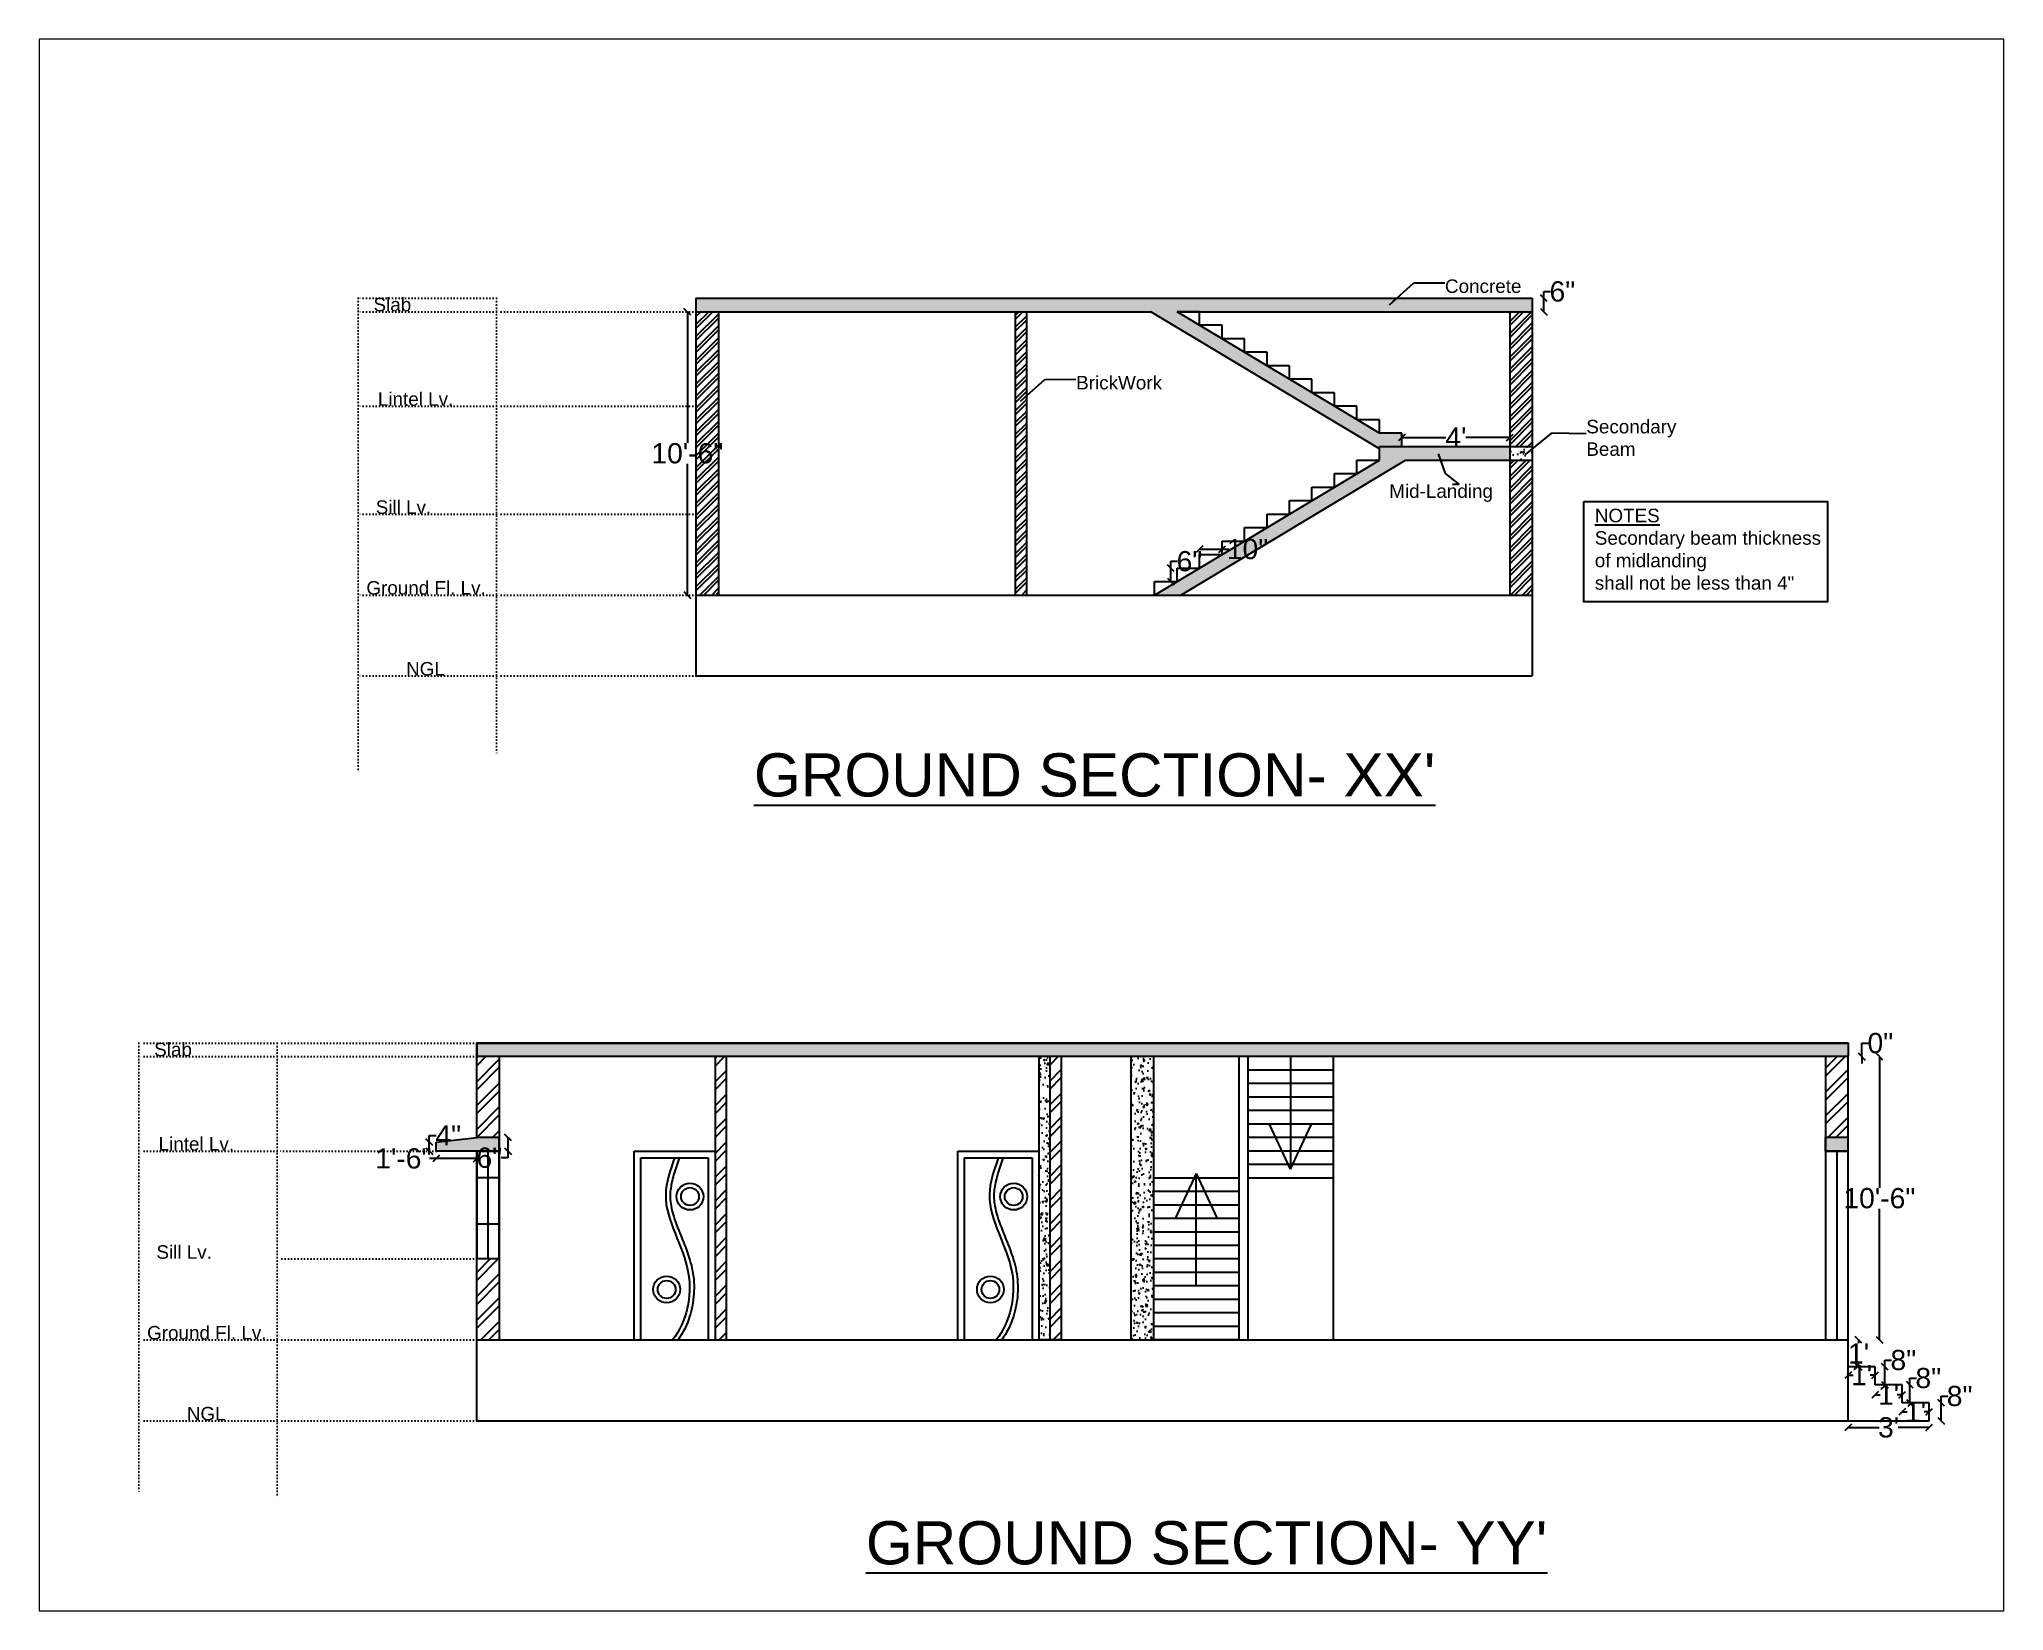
# Paper-space layout 'Section' of a CAD drawing. Header units: inches. Extents: x 160 to 1440, y 128 to 1152.
# The model-space entities are those that its viewports show. They can reach past a viewport. Long polylines and large blocks are cut down to what shows.
import ezdxf

# ---------------------------------------------------------------- set-up
doc = ezdxf.new("R2010")
doc.units = ezdxf.units.IN
doc.linetypes.add('ACAD_ISO02W100', pattern=[15, 12, -3])
doc.linetypes.add('ACAD_ISO07W100', pattern=[3, 0, -3])
for name, color, linetype in [('D', 191, 'Continuous'), ('D1', 231, 'ACAD_ISO02W100'), ('Naming', 45, 'Continuous'), ('W', 70, 'Continuous')]:
    doc.layers.add(name, color=color, linetype=linetype)
doc.styles.get("Standard").update_dxf_attribs({"font": 'arial.ttf'})
doc.dimstyles.get("Standard").update_dxf_attribs({"dimtxt": 9, "dimasz": 3, "dimexe": 0.18, "dimexo": 0.0625, "dimgap": 0.09, "dimtad": 0, "dimtih": 1, "dimtoh": 1, "dimdec": 0, "dimzin": 0, "dimdsep": 46, "dimlunit": 3, "dimtxsty": 'Standard', "dimblk": 'OBLIQUE', "dimcen": 0.09, "dimse1": 1, "dimse2": 1, "dimclrd": 197, "dimadec": 0, "dimazin": 0, "dimtfac": 1, "dimtdec": 0, "dimtofl": 0, "dimtmove": 0, "dimatfit": 3, "dimfxl": 1, "dimtolj": 1, "dimtzin": 0, "dimarcsym": 0})
pattern_1 = [(45, (-887.262, 222.4745), (-2.6516504, 2.6516504), []), (45, (-885.4942, 222.4745), (-2.6516504, 2.6516504), [])]
pattern_2 = [(50, (-887.262, 222.4745), (7.172602, -0.627521), [0.75, -8.25]), (355, (-887.262, 222.4745), (-1.387513, 7.521921), [0.6, -6.6]), (100.45144, (-886.664, 222.422), (5.785088, 6.8944), [0.637402, -7.011421]), (46.1842, (-887.262, 224.4745), (10.672413, -1.655193), [1.125, -12.375]), (96.63564, (-886.373, 224.337), (9.34662, 9.741186), [0.956103, -10.517138]), (351.18416, (-887.262, 224.474), (9.34662, 9.741186), [0.9, -9.9]), (21, (-886.262, 223.9745), (5.9690705, -4.026189), [0.75, -8.25]), (326, (-886.262, 223.9745), (2.433153, 7.2515), [0.6, -6.6]), (71.45144, (-885.7645, 223.639), (8.402224, 3.225312), [0.637402, -7.011421]), (37.5, (-887.262, 222.4745), (0.1215986, 3.3289385), [0, -6.52, 0, -6.7, 0, -6.625]), (7.5, (-887.262, 222.4745), (2.6306954, 3.944117), [0, -3.82, 0, -6.37, 0, -2.525]), (327.5, (-889.492, 222.4745), (5.3382244, -0.2255487), [0, -2.5, 0, -7.8, 0, -10.35]), (317.5, (-890.492, 222.4745), (5.8318617, 1.00105), [0, -3.25, 0, -5.18, 0, -7.35])]
pattern_3 = [(50, (4584.445, -97.655), (7.172602, -0.627521), [0.75, -8.25]), (355, (4584.445, -97.655), (-1.387513, 7.521921), [0.6, -6.6]), (100.45144, (4585.0426, -97.7075), (5.785088, 6.8944), [0.637402, -7.011421]), (46.1842, (4584.445, -95.655), (10.672413, -1.655193), [1.125, -12.375]), (96.63564, (4585.334, -95.793), (9.34662, 9.741186), [0.956103, -10.517138]), (351.18416, (4584.445, -95.655), (9.34662, 9.741186), [0.9, -9.9]), (21, (4585.445, -96.155), (5.96907, -4.026189), [0.75, -8.25]), (326, (4585.445, -96.155), (2.433153, 7.2515), [0.6, -6.6]), (71.45144, (4585.942, -96.491), (8.402224, 3.225312), [0.637402, -7.011421]), (37.5, (4584.4449, -97.6552), (0.1215986, 3.3289385), [0, -6.52, 0, -6.7, 0, -6.625]), (7.5, (4584.445, -97.6552), (2.6306954, 3.944117), [0, -3.82, 0, -6.37, 0, -2.525]), (327.5, (4582.2149, -97.6552), (5.3382244, -0.2255487), [0, -2.5, 0, -7.8, 0, -10.35]), (317.5, (4581.215, -97.655), (5.831862, 1.00105), [0, -3.25, 0, -5.18, 0, -7.35])]

# ---------------------------------------------------------------- blocks, each defined once
blk = doc.blocks.new('_Oblique')
at = {"color": 0, "linetype": 'ByBlock', "lineweight": -2}
blk.add_line((-0.5, -0.5), (0.5, 0.5), dxfattribs=at)
blk = doc.blocks.new('*D41')
at = {"color": 197, "lineweight": -2, "transparency": 16777216}
for p, q in [((2733.5, 2497.94), (2753.09, 2497.94)), ((2781.5, 2497.94), (2761.91, 2497.94))]:
    blk.add_line(p, q, dxfattribs=at)
at = {"layer": 'Defpoints', "color": 0, "transparency": 16777216}
for p in [(2733.5, 2493.84), (2781.5, 2497.94), (2781.5, 2493.84)]:
    blk.add_point(p, dxfattribs=at)
at = {"color": 197, "lineweight": -2, "transparency": 16777216, "xscale": 3, "yscale": 3, "zscale": 3, "rotation": 180}
blk.add_blockref('_Oblique', (2733.5, 2497.94), dxfattribs=at)
at = {"color": 197, "lineweight": -2, "transparency": 16777216, "xscale": 3, "yscale": 3, "zscale": 3}
blk.add_blockref('_Oblique', (2781.5, 2497.94), dxfattribs=at)
at = {"color": 0, "transparency": 16777216, "insert": (2757.5, 2497.94), "char_height": 9, "attachment_point": 5}
blk.add_mtext("\\A1;4'", dxfattribs=at)
blk = doc.blocks.new('*D42')
at = {"color": 197, "lineweight": -2, "transparency": 16777216}
for p, q in [((2796.58, 2559.84), (2796.58, 2562.84)), ((2796.58, 2562.84), (2799.58, 2562.84)), ((2796.58, 2553.84), (2796.58, 2559.84))]:
    blk.add_line(p, q, dxfattribs=at)
at = {"layer": 'Defpoints', "color": 0, "transparency": 16777216}
for p in [(2791.5, 2559.84), (2791.5, 2553.84), (2796.58, 2559.84)]:
    blk.add_point(p, dxfattribs=at)
at = {"color": 197, "lineweight": -2, "transparency": 16777216, "xscale": 3, "yscale": 3, "zscale": 3}
for p, rotation in [((2796.58, 2559.84), 90), ((2796.58, 2553.84), 270)]:
    blk.add_blockref('_Oblique', p, dxfattribs=dict(at, rotation=rotation))
at = {"color": 0, "transparency": 16777216, "insert": (2804.87, 2562.84), "char_height": 9, "attachment_point": 5}
blk.add_mtext('\\A1;6"', dxfattribs=at)
blk = doc.blocks.new('*D43')
at = {"color": 197, "lineweight": -2, "transparency": 16777216}
for p, q in [((2415.67, 2553.84), (2415.67, 2495.52)), ((2415.67, 2427.84), (2415.67, 2486.15))]:
    blk.add_line(p, q, dxfattribs=at)
at = {"layer": 'Defpoints', "color": 0, "transparency": 16777216}
for p in [(2415.67, 2553.84), (2419.5, 2553.84), (2419.5, 2427.84)]:
    blk.add_point(p, dxfattribs=at)
at = {"color": 197, "lineweight": -2, "transparency": 16777216, "xscale": 3, "yscale": 3, "zscale": 3}
for p, rotation in [((2415.67, 2553.84), 90), ((2415.67, 2427.84), 270)]:
    blk.add_blockref('_Oblique', p, dxfattribs=dict(at, rotation=rotation))
at = {"color": 0, "transparency": 16777216, "insert": (2415.67, 2490.84), "char_height": 9, "attachment_point": 5}
blk.add_mtext('\\A1;10\'-6"', dxfattribs=at)
blk = doc.blocks.new('*D44')
at = {"color": 197, "lineweight": -2, "transparency": 16777216}
for p, q in [((2630.72, 2439.84), (2630.72, 2442.84)), ((2630.72, 2442.84), (2633.72, 2442.84)), ((2630.72, 2433.84), (2630.72, 2439.84))]:
    blk.add_line(p, q, dxfattribs=at)
at = {"layer": 'Defpoints', "color": 0, "transparency": 16777216}
for p in [(2630.72, 2439.84), (2633.5, 2439.84), (2633.5, 2433.84)]:
    blk.add_point(p, dxfattribs=at)
at = {"color": 197, "lineweight": -2, "transparency": 16777216, "xscale": 3, "yscale": 3, "zscale": 3}
for p, rotation in [((2630.72, 2439.84), 90), ((2630.72, 2433.84), 270)]:
    blk.add_blockref('_Oblique', p, dxfattribs=dict(at, rotation=rotation))
at = {"color": 0, "transparency": 16777216, "insert": (2639.01, 2442.84), "char_height": 9, "attachment_point": 5}
blk.add_mtext('\\A1;6"', dxfattribs=at)
blk = doc.blocks.new('*D45')
at = {"color": 197, "lineweight": -2, "transparency": 16777216}
for p, q in [((2643.5, 2448.24), (2653.5, 2448.24)), ((2653.5, 2448.24), (2656.5, 2448.24))]:
    blk.add_line(p, q, dxfattribs=at)
at = {"layer": 'Defpoints', "color": 0, "transparency": 16777216}
for p in [(2653.5, 2448.24), (2643.5, 2445.84), (2653.5, 2445.84)]:
    blk.add_point(p, dxfattribs=at)
at = {"color": 197, "lineweight": -2, "transparency": 16777216, "xscale": 3, "yscale": 3, "zscale": 3, "rotation": 180}
blk.add_blockref('_Oblique', (2643.5, 2448.24), dxfattribs=at)
at = {"color": 197, "lineweight": -2, "transparency": 16777216, "xscale": 3, "yscale": 3, "zscale": 3}
blk.add_blockref('_Oblique', (2653.5, 2448.24), dxfattribs=at)
at = {"color": 0, "transparency": 16777216, "insert": (2664.84, 2448.24), "char_height": 9, "attachment_point": 5}
blk.add_mtext('\\A1;10"', dxfattribs=at)
blk = doc.blocks.new('*D46')
at = {"color": 197, "lineweight": -2, "transparency": 16777216}
for p, q in [((2945.87, 2222.49), (2945.87, 2164.17)), ((2945.87, 2096.49), (2945.87, 2154.8))]:
    blk.add_line(p, q, dxfattribs=at)
at = {"layer": 'Defpoints', "color": 0, "transparency": 16777216}
for p in [(2921.97, 2222.49), (2945.87, 2222.49), (2921.97, 2096.49)]:
    blk.add_point(p, dxfattribs=at)
at = {"color": 197, "lineweight": -2, "transparency": 16777216, "xscale": 3, "yscale": 3, "zscale": 3}
for p, rotation in [((2945.87, 2222.49), 90), ((2945.87, 2096.49), 270)]:
    blk.add_blockref('_Oblique', p, dxfattribs=dict(at, rotation=rotation))
at = {"color": 0, "transparency": 16777216, "insert": (2945.87, 2159.49), "char_height": 9, "attachment_point": 5}
blk.add_mtext('\\A1;10\'-6"', dxfattribs=at)
blk = doc.blocks.new('*D47')
at = {"color": 197, "lineweight": -2, "transparency": 16777216}
for p, q in [((2938.04, 2222.49), (2938.04, 2228.49)), ((2938.04, 2228.49), (2941.04, 2228.49)), ((2938.04, 2222.49), (2938.04, 2219.49))]:
    blk.add_line(p, q, dxfattribs=at)
at = {"layer": 'Defpoints', "color": 0, "transparency": 16777216}
for p in [(2931.97, 2222.49), (2931.97, 2222.49), (2938.04, 2222.49)]:
    blk.add_point(p, dxfattribs=at)
at = {"color": 197, "lineweight": -2, "transparency": 16777216, "xscale": 3, "yscale": 3, "zscale": 3}
for rotation in [90, 270]:
    blk.add_blockref('_Oblique', (2938.04, 2222.49), dxfattribs=dict(at, rotation=rotation))
at = {"color": 0, "transparency": 16777216, "insert": (2946.31, 2228.49), "char_height": 9, "attachment_point": 5}
blk.add_mtext('\\A1;0"', dxfattribs=at)
blk = doc.blocks.new('*D48')
at = {"color": 197, "lineweight": -2, "transparency": 16777216}
for p, q in [((2300.88, 2184.49), (2300.88, 2187.49)), ((2300.88, 2187.49), (2303.88, 2187.49)), ((2300.88, 2180.49), (2300.88, 2184.49))]:
    blk.add_line(p, q, dxfattribs=at)
at = {"layer": 'Defpoints', "color": 0, "transparency": 16777216}
for p in [(2300.88, 2184.49), (2303.97, 2184.49), (2303.97, 2180.49)]:
    blk.add_point(p, dxfattribs=at)
at = {"color": 197, "lineweight": -2, "transparency": 16777216, "xscale": 3, "yscale": 3, "zscale": 3}
for p, rotation in [((2300.88, 2184.49), 90), ((2300.88, 2180.49), 270)]:
    blk.add_blockref('_Oblique', p, dxfattribs=dict(at, rotation=rotation))
at = {"color": 0, "transparency": 16777216, "insert": (2309.32, 2187.49), "char_height": 9, "attachment_point": 5}
blk.add_mtext('\\A1;4"', dxfattribs=at)
blk = doc.blocks.new('*D49')
at = {"color": 197, "lineweight": -2, "transparency": 16777216}
for p, q in [((2303.97, 2177.18), (2300.97, 2177.18)), ((2321.97, 2177.18), (2303.97, 2177.18))]:
    blk.add_line(p, q, dxfattribs=at)
at = {"layer": 'Defpoints', "color": 0, "transparency": 16777216}
for p in [(2303.97, 2180.49), (2303.97, 2177.18), (2321.97, 2180.49)]:
    blk.add_point(p, dxfattribs=at)
at = {"color": 197, "lineweight": -2, "transparency": 16777216, "xscale": 3, "yscale": 3, "zscale": 3, "rotation": 180}
blk.add_blockref('_Oblique', (2303.97, 2177.18), dxfattribs=at)
at = {"color": 197, "lineweight": -2, "transparency": 16777216, "xscale": 3, "yscale": 3, "zscale": 3}
blk.add_blockref('_Oblique', (2321.97, 2177.18), dxfattribs=at)
at = {"color": 0, "transparency": 16777216, "insert": (2289.34, 2177.18), "char_height": 9, "attachment_point": 5}
blk.add_mtext('\\A1;1\'-6"', dxfattribs=at)
blk = doc.blocks.new('*D50')
at = {"color": 197, "lineweight": -2, "transparency": 16777216}
for p, q in [((2335.88, 2186.49), (2335.88, 2180.49)), ((2335.88, 2177.49), (2332.88, 2177.49)), ((2335.88, 2180.49), (2335.88, 2177.49))]:
    blk.add_line(p, q, dxfattribs=at)
at = {"layer": 'Defpoints', "color": 0, "transparency": 16777216}
for p in [(2331.97, 2186.49), (2331.97, 2180.49), (2335.88, 2180.49)]:
    blk.add_point(p, dxfattribs=at)
at = {"color": 197, "lineweight": -2, "transparency": 16777216, "xscale": 3, "yscale": 3, "zscale": 3}
for p, rotation in [((2335.88, 2186.49), 90), ((2335.88, 2180.49), 270)]:
    blk.add_blockref('_Oblique', p, dxfattribs=dict(at, rotation=rotation))
at = {"color": 0, "transparency": 16777216, "insert": (2327.59, 2177.49), "char_height": 9, "attachment_point": 5}
blk.add_mtext('\\A1;6"', dxfattribs=at)
blk = doc.blocks.new('*D121')
at = {"color": 197, "lineweight": -2, "transparency": 16777216}
for p, q in [((2931.97, 2057.54), (2945.74, 2057.54)), ((2967.97, 2057.54), (2954.2, 2057.54))]:
    blk.add_line(p, q, dxfattribs=at)
at = {"layer": 'Defpoints', "color": 0, "transparency": 16777216}
for p in [(2931.97, 2060.49), (2931.97, 2057.54), (2967.97, 2060.49)]:
    blk.add_point(p, dxfattribs=at)
at = {"color": 197, "lineweight": -2, "transparency": 16777216, "xscale": 3, "yscale": 3, "zscale": 3, "rotation": 180}
blk.add_blockref('_Oblique', (2931.97, 2057.54), dxfattribs=at)
at = {"color": 197, "lineweight": -2, "transparency": 16777216, "xscale": 3, "yscale": 3, "zscale": 3}
blk.add_blockref('_Oblique', (2967.97, 2057.54), dxfattribs=at)
at = {"color": 0, "transparency": 16777216, "insert": (2949.97, 2057.54), "char_height": 9, "attachment_point": 5}
blk.add_mtext("\\A1;3'", dxfattribs=at)
blk = doc.blocks.new('*D122')
at = {"color": 197, "lineweight": -2, "transparency": 16777216}
for p, q in [((2955.97, 2064.5), (2958.16, 2064.5)), ((2967.97, 2064.5), (2965.78, 2064.5))]:
    blk.add_line(p, q, dxfattribs=at)
at = {"layer": 'Defpoints', "color": 0, "transparency": 16777216}
for p in [(2955.97, 2068.49), (2955.97, 2064.5), (2967.97, 2068.49)]:
    blk.add_point(p, dxfattribs=at)
at = {"color": 197, "lineweight": -2, "transparency": 16777216, "xscale": 3, "yscale": 3, "zscale": 3, "rotation": 180}
blk.add_blockref('_Oblique', (2955.97, 2064.5), dxfattribs=at)
at = {"color": 197, "lineweight": -2, "transparency": 16777216, "xscale": 3, "yscale": 3, "zscale": 3}
blk.add_blockref('_Oblique', (2967.97, 2064.5), dxfattribs=at)
at = {"color": 0, "transparency": 16777216, "insert": (2961.97, 2064.5), "char_height": 9, "attachment_point": 5}
blk.add_mtext("\\A1;1'", dxfattribs=at)
blk = doc.blocks.new('*D123')
at = {"color": 197, "lineweight": -2, "transparency": 16777216}
for p, q in [((2948.27, 2084.49), (2948.27, 2087.49)), ((2948.27, 2087.49), (2951.27, 2087.49)), ((2948.27, 2076.49), (2948.27, 2084.49))]:
    blk.add_line(p, q, dxfattribs=at)
at = {"layer": 'Defpoints', "color": 0, "transparency": 16777216}
for p in [(2943.97, 2084.49), (2948.27, 2084.49), (2943.97, 2076.49)]:
    blk.add_point(p, dxfattribs=at)
at = {"color": 197, "lineweight": -2, "transparency": 16777216, "xscale": 3, "yscale": 3, "zscale": 3}
for p, rotation in [((2948.27, 2084.49), 90), ((2948.27, 2076.49), 270)]:
    blk.add_blockref('_Oblique', p, dxfattribs=dict(at, rotation=rotation))
at = {"color": 0, "transparency": 16777216, "insert": (2956.54, 2087.49), "char_height": 9, "attachment_point": 5}
blk.add_mtext('\\A1;8"', dxfattribs=at)
blk = doc.blocks.new('*D124')
at = {"color": 197, "lineweight": -2, "transparency": 16777216}
for p, q in [((2959.37, 2076.49), (2959.37, 2079.49)), ((2959.37, 2079.49), (2962.37, 2079.49)), ((2959.37, 2068.49), (2959.37, 2076.49))]:
    blk.add_line(p, q, dxfattribs=at)
at = {"layer": 'Defpoints', "color": 0, "transparency": 16777216}
for p in [(2955.97, 2076.49), (2959.37, 2076.49), (2955.97, 2068.49)]:
    blk.add_point(p, dxfattribs=at)
at = {"color": 197, "lineweight": -2, "transparency": 16777216, "xscale": 3, "yscale": 3, "zscale": 3}
for p, rotation in [((2959.37, 2076.49), 90), ((2959.37, 2068.49), 270)]:
    blk.add_blockref('_Oblique', p, dxfattribs=dict(at, rotation=rotation))
at = {"color": 0, "transparency": 16777216, "insert": (2967.64, 2079.49), "char_height": 9, "attachment_point": 5}
blk.add_mtext('\\A1;8"', dxfattribs=at)
blk = doc.blocks.new('*D125')
at = {"color": 197, "lineweight": -2, "transparency": 16777216}
for p, q in [((2931.97, 2080.81), (2934.16, 2080.81)), ((2943.97, 2080.81), (2941.78, 2080.81))]:
    blk.add_line(p, q, dxfattribs=at)
at = {"layer": 'Defpoints', "color": 0, "transparency": 16777216}
for p in [(2931.97, 2084.49), (2931.97, 2080.81), (2943.97, 2084.49)]:
    blk.add_point(p, dxfattribs=at)
at = {"color": 197, "lineweight": -2, "transparency": 16777216, "xscale": 3, "yscale": 3, "zscale": 3, "rotation": 180}
blk.add_blockref('_Oblique', (2931.97, 2080.81), dxfattribs=at)
at = {"color": 197, "lineweight": -2, "transparency": 16777216, "xscale": 3, "yscale": 3, "zscale": 3}
blk.add_blockref('_Oblique', (2943.97, 2080.81), dxfattribs=at)
at = {"color": 0, "transparency": 16777216, "insert": (2937.97, 2080.81), "char_height": 9, "attachment_point": 5}
blk.add_mtext("\\A1;1'", dxfattribs=at)
blk = doc.blocks.new('*D126')
at = {"color": 197, "lineweight": -2, "transparency": 16777216}
for p, q in [((2936.63, 2096.49), (2936.63, 2095.1)), ((2936.63, 2084.49), (2936.63, 2085.88))]:
    blk.add_line(p, q, dxfattribs=at)
at = {"layer": 'Defpoints', "color": 0, "transparency": 16777216}
for p in [(2931.97, 2096.49), (2936.63, 2096.49), (2931.97, 2084.49)]:
    blk.add_point(p, dxfattribs=at)
at = {"color": 197, "lineweight": -2, "transparency": 16777216, "xscale": 3, "yscale": 3, "zscale": 3}
for p, rotation in [((2936.63, 2096.49), 90), ((2936.63, 2084.49), 270)]:
    blk.add_blockref('_Oblique', p, dxfattribs=dict(at, rotation=rotation))
at = {"color": 0, "transparency": 16777216, "insert": (2936.63, 2090.49), "char_height": 9, "attachment_point": 5}
blk.add_mtext("\\A1;1'", dxfattribs=at)
blk = doc.blocks.new('*D127')
at = {"color": 197, "lineweight": -2, "transparency": 16777216}
for p, q in [((2943.97, 2072.12), (2946.16, 2072.12)), ((2955.97, 2072.12), (2953.78, 2072.12))]:
    blk.add_line(p, q, dxfattribs=at)
at = {"layer": 'Defpoints', "color": 0, "transparency": 16777216}
for p in [(2943.97, 2076.49), (2943.97, 2072.12), (2955.97, 2076.49)]:
    blk.add_point(p, dxfattribs=at)
at = {"color": 197, "lineweight": -2, "transparency": 16777216, "xscale": 3, "yscale": 3, "zscale": 3, "rotation": 180}
blk.add_blockref('_Oblique', (2943.97, 2072.12), dxfattribs=at)
at = {"color": 197, "lineweight": -2, "transparency": 16777216, "xscale": 3, "yscale": 3, "zscale": 3}
blk.add_blockref('_Oblique', (2955.97, 2072.12), dxfattribs=at)
at = {"color": 0, "transparency": 16777216, "insert": (2949.97, 2072.12), "char_height": 9, "attachment_point": 5}
blk.add_mtext("\\A1;1'", dxfattribs=at)
blk = doc.blocks.new('*D128')
at = {"color": 197, "lineweight": -2, "transparency": 16777216}
for p, q in [((2973.3, 2068.49), (2973.3, 2071.49)), ((2973.3, 2071.49), (2976.3, 2071.49)), ((2973.3, 2060.49), (2973.3, 2068.49))]:
    blk.add_line(p, q, dxfattribs=at)
at = {"layer": 'Defpoints', "color": 0, "transparency": 16777216}
for p in [(2967.97, 2068.49), (2973.3, 2068.49), (2967.97, 2060.49)]:
    blk.add_point(p, dxfattribs=at)
at = {"color": 197, "lineweight": -2, "transparency": 16777216, "xscale": 3, "yscale": 3, "zscale": 3}
for p, rotation in [((2973.3, 2068.49), 90), ((2973.3, 2060.49), 270)]:
    blk.add_blockref('_Oblique', p, dxfattribs=dict(at, rotation=rotation))
at = {"color": 0, "transparency": 16777216, "insert": (2981.57, 2071.49), "char_height": 9, "attachment_point": 5}
blk.add_mtext('\\A1;8"', dxfattribs=at)

msp = doc.modelspace()

# ---------------------------------------------------------------- hatches: boundary and pattern name
h = msp.add_hatch()
h.set_pattern_fill('AR-CONC', color=256)
h.set_pattern_definition(pattern_2)
h.paths.add_polyline_path([(2633.5, 2559.84), (2419.5, 2559.84), (2419.5, 2553.84), (2621.84, 2553.84), (2723.5, 2492.84), (2723.5, 2493.84), (2733.5, 2493.84), (2733.5, 2499.84), (2723.5, 2499.84), (2633.5, 2553.84)])
h.paths.add_polyline_path([(2735.16, 2487.84), (2781.5, 2487.84), (2781.5, 2493.84), (2733.5, 2493.84), (2723.5, 2493.84), (2723.5, 2487.84), (2623.5, 2427.84), (2635.16, 2427.84)])
h.paths.add_polyline_path([(2791.5, 2559.84), (2633.5, 2559.84), (2633.5, 2553.84), (2643.5, 2553.84), (2791.5, 2553.84)])
h = msp.add_hatch()
h.set_pattern_fill('ANSI32', color=256, scale=10)
h.set_pattern_definition(pattern_1)
h.paths.add_polyline_path([(2429.5, 2553.84), (2419.5, 2553.84), (2419.5, 2427.84), (2429.5, 2427.84)])
h.paths.add_polyline_path([(2566.5, 2553.84), (2561.5, 2553.84), (2561.5, 2427.84), (2566.5, 2427.84)])
h = msp.add_hatch()
h.set_pattern_fill('ANSI32', color=256, scale=10)
h.set_pattern_definition(pattern_1)
h.paths.add_polyline_path([(2791.5, 2553.84), (2781.5, 2553.84), (2781.5, 2493.84), (2791.5, 2493.84)])
h.paths.add_polyline_path([(2781.5, 2427.84), (2791.5, 2427.84), (2791.5, 2487.84), (2781.5, 2487.84)])
h = msp.add_hatch()
h.set_pattern_fill('AR-CONC', color=256)
h.set_pattern_definition(pattern_2)
h.paths.add_polyline_path([(2781.5, 2493.84), (2781.5, 2487.84), (2791.5, 2487.84), (2791.5, 2493.84)])
h = msp.add_hatch()
h.set_pattern_fill('AR-CONC', color=256)
h.set_pattern_definition(pattern_3)
h.paths.add_polyline_path([(2931.97, 2222.49), (2931.97, 2228.49), (2321.97, 2228.49), (2321.97, 2222.49)])
h = msp.add_hatch()
h.set_pattern_fill('ANSI32', color=256, scale=20)
h.set_pattern_definition([(45, (4584.445, -97.655), (-5.3033, 5.3033), []), (45, (4587.9804, -97.655), (-5.3033, 5.3033), [])])
h.paths.add_polyline_path([(2331.97, 2222.49), (2321.97, 2222.49), (2321.97, 2186.49), (2331.97, 2186.49)])
h.paths.add_polyline_path([(2321.97, 2096.49), (2331.97, 2096.49), (2331.97, 2132.49), (2321.97, 2132.49)])
h.paths.add_polyline_path([(2432.97, 2222.49), (2427.97, 2222.49), (2427.97, 2096.49), (2432.97, 2096.49)])
h.paths.add_polyline_path([(2581.97, 2222.49), (2576.97, 2222.49), (2576.97, 2096.49), (2581.97, 2096.49)])
h.paths.add_polyline_path([(2921.97, 2186.49), (2931.97, 2186.49), (2931.97, 2222.49), (2921.97, 2222.49)])
h = msp.add_hatch()
h.set_pattern_fill('AR-CONC', color=256)
h.set_pattern_definition(pattern_3)
h.paths.add_polyline_path([(2576.97, 2222.49), (2571.97, 2222.49), (2571.97, 2096.49), (2576.97, 2096.49)])
h = msp.add_hatch()
h.set_pattern_fill('AR-CONC', color=256)
h.set_pattern_definition(pattern_3)
h.paths.add_polyline_path([(2622.97, 2222.49), (2612.97, 2222.49), (2612.97, 2096.49), (2622.97, 2096.49)])
h = msp.add_hatch()
h.set_pattern_fill('AR-CONC', color=256)
h.set_pattern_definition(pattern_3)
h.paths.add_polyline_path([(2921.97, 2186.49), (2921.97, 2180.49), (2931.97, 2180.49), (2931.97, 2186.49)])
h.paths.add_polyline_path([(2321.97, 2186.49), (2303.97, 2184.49), (2303.97, 2180.49), (2321.97, 2180.49), (2331.97, 2180.49), (2331.97, 2186.49)])

# ---------------------------------------------------------------- linework, layer by layer
for p, q in [((2419.5, 2559.84), (2419.5, 2391.84)), ((2419.5, 2559.84), (2791.5, 2559.84)), ((2419.5, 2553.84), (2621.84, 2553.84)), ((2429.5, 2553.84), (2429.5, 2427.84)), ((2561.5, 2553.84), (2561.5, 2427.84)), ((2566.5, 2553.84), (2566.5, 2427.84)), ((2723.5, 2492.84), (2621.84, 2553.84)), ((2633.5, 2553.84), (2791.5, 2553.84)), ((2643.5, 2553.84), (2633.5, 2553.84)), ((2723.5, 2499.84), (2633.5, 2553.84)), ((2643.5, 2547.84), (2643.5, 2553.84)), ((2781.5, 2553.84), (2781.5, 2427.84)), ((2791.5, 2559.84), (2791.5, 2391.84)), ((2653.5, 2547.84), (2643.5, 2547.84)), ((2653.5, 2541.84), (2653.5, 2547.84)), ((2663.5, 2541.84), (2653.5, 2541.84)), ((2663.5, 2535.84), (2663.5, 2541.84)), ((2673.5, 2535.84), (2663.5, 2535.84)), ((2673.5, 2529.84), (2673.5, 2535.84)), ((2683.5, 2529.84), (2673.5, 2529.84)), ((2683.5, 2523.84), (2683.5, 2529.84)), ((2693.5, 2523.84), (2683.5, 2523.84)), ((2693.5, 2517.84), (2693.5, 2523.84)), ((2703.5, 2517.84), (2693.5, 2517.84)), ((2703.5, 2511.84), (2703.5, 2517.84)), ((2713.5, 2511.84), (2703.5, 2511.84)), ((2713.5, 2505.84), (2713.5, 2511.84)), ((2723.5, 2505.84), (2713.5, 2505.84)), ((2723.5, 2499.84), (2723.5, 2505.84)), ((2733.5, 2499.84), (2723.5, 2499.84)), ((2733.5, 2493.84), (2733.5, 2499.84)), ((2723.5, 2487.84), (2723.5, 2493.84)), ((2723.5, 2493.84), (2733.5, 2493.84)), ((2733.5, 2493.84), (2781.5, 2493.84)), ((2781.5, 2493.84), (2791.5, 2493.84)), ((2623.5, 2427.84), (2723.5, 2487.84)), ((2635.16, 2427.84), (2735.16, 2487.84)), ((2703.5, 2475.84), (2703.5, 2481.84)), ((2703.5, 2481.84), (2713.5, 2481.84)), ((2713.5, 2481.84), (2713.5, 2487.84)), ((2713.5, 2487.84), (2723.5, 2487.84)), ((2735.16, 2487.84), (2781.5, 2487.84)), ((2781.5, 2487.84), (2791.5, 2487.84)), ((2693.5, 2469.84), (2693.5, 2475.84)), ((2693.5, 2475.84), (2703.5, 2475.84)), ((2683.5, 2463.84), (2683.5, 2469.84)), ((2683.5, 2469.84), (2693.5, 2469.84)), ((2663.5, 2451.84), (2663.5, 2457.84)), ((2663.5, 2457.84), (2673.5, 2457.84)), ((2673.5, 2457.84), (2673.5, 2463.84)), ((2673.5, 2463.84), (2683.5, 2463.84)), ((2653.5, 2445.84), (2653.5, 2451.84)), ((2653.5, 2451.84), (2663.5, 2451.84)), ((2633.5, 2433.84), (2633.5, 2439.84)), ((2633.5, 2439.84), (2643.5, 2439.84)), ((2643.5, 2439.84), (2643.5, 2445.84)), ((2643.5, 2445.84), (2653.5, 2445.84)), ((2623.5, 2427.84), (2623.5, 2433.84)), ((2623.5, 2433.84), (2633.5, 2433.84)), ((2419.5, 2427.84), (2791.5, 2427.84)), ((2419.5, 2391.84), (2791.5, 2391.84)), ((2931.97, 2228.49), (2321.97, 2228.49)), ((2321.97, 2228.49), (2321.97, 2222.49)), ((2931.97, 2228.49), (2931.97, 2222.49)), ((2931.97, 2222.49), (2321.97, 2222.49)), ((2321.97, 2186.49), (2321.97, 2222.49)), ((2331.97, 2222.49), (2331.97, 2096.49)), ((2427.97, 2222.49), (2427.97, 2096.49)), ((2432.97, 2222.49), (2432.97, 2096.49)), ((2571.97, 2222.49), (2571.97, 2096.49)), ((2576.97, 2096.49), (2576.97, 2222.49)), ((2581.97, 2222.49), (2581.97, 2096.49)), ((2612.97, 2222.49), (2612.97, 2096.49)), ((2622.97, 2222.49), (2622.97, 2096.49)), ((2660.97, 2222.49), (2660.97, 2096.49)), ((2664.97, 2222.49), (2664.97, 2096.49)), ((2683.97, 2222.49), (2683.97, 2172.49)), ((2702.97, 2222.49), (2702.97, 2096.49)), ((2921.97, 2222.49), (2921.97, 2096.49)), ((2931.97, 2096.49), (2931.97, 2222.49)), ((2702.97, 2216.49), (2664.97, 2216.49)), ((2702.97, 2210.49), (2664.97, 2210.49)), ((2702.97, 2204.49), (2664.97, 2204.49)), ((2702.97, 2198.49), (2664.97, 2198.49)), ((2303.97, 2184.49), (2321.97, 2186.49)), ((2303.97, 2180.49), (2303.97, 2184.49)), ((2331.97, 2186.49), (2321.97, 2186.49)), ((2331.97, 2180.49), (2331.97, 2186.49)), ((2702.97, 2192.49), (2664.97, 2192.49)), ((2702.97, 2186.49), (2664.97, 2186.49)), ((2683.97, 2172.49), (2674.62, 2192.49)), ((2683.97, 2172.49), (2693.32, 2192.49)), ((2931.97, 2186.49), (2921.97, 2186.49)), ((2921.97, 2180.49), (2921.97, 2186.49)), ((2931.97, 2180.49), (2931.97, 2186.49)), ((2321.97, 2180.49), (2303.97, 2180.49)), ((2321.97, 2096.49), (2321.97, 2180.49)), ((2321.97, 2180.49), (2331.97, 2180.49)), ((2331.97, 2180.49), (2331.97, 2180.49)), ((2702.97, 2180.49), (2664.97, 2180.49)), ((2931.97, 2180.49), (2921.97, 2180.49)), ((2921.97, 2180.49), (2931.97, 2180.49)), ((2660.97, 2168.49), (2622.97, 2168.49)), ((2641.97, 2170.49), (2632.62, 2150.49)), ((2641.97, 2120.49), (2641.97, 2170.49)), ((2641.97, 2170.49), (2651.32, 2150.49)), ((2702.97, 2174.49), (2664.97, 2174.49)), ((2702.97, 2168.49), (2664.97, 2168.49)), ((2660.97, 2162.49), (2622.97, 2162.49)), ((2660.97, 2156.49), (2622.97, 2156.49)), ((2660.97, 2150.49), (2622.97, 2150.49)), ((2660.97, 2144.49), (2622.97, 2144.49)), ((2660.97, 2138.49), (2622.97, 2138.49)), ((2660.97, 2132.49), (2622.97, 2132.49)), ((2660.97, 2126.49), (2622.97, 2126.49)), ((2660.97, 2120.49), (2622.97, 2120.49)), ((2660.97, 2114.49), (2622.97, 2114.49)), ((2660.97, 2108.49), (2622.97, 2108.49)), ((2660.97, 2102.49), (2622.97, 2102.49)), ((2321.97, 2096.49), (2931.97, 2096.49)), ((2321.97, 2060.49), (2321.97, 2096.49)), ((2581.97, 2096.49), (2571.97, 2096.49)), ((2660.97, 2096.49), (2622.97, 2096.49)), ((2931.97, 2060.49), (2931.97, 2096.49)), ((2943.97, 2084.49), (2931.97, 2084.49)), ((2943.97, 2076.49), (2943.97, 2084.49)), ((2955.97, 2076.49), (2943.97, 2076.49)), ((2955.97, 2068.49), (2955.97, 2076.49)), ((2967.97, 2068.49), (2955.97, 2068.49)), ((2967.97, 2060.49), (2967.97, 2068.49)), ((2321.97, 2060.49), (2931.97, 2060.49)), ((2931.97, 2060.49), (2967.97, 2060.49))]:
    msp.add_line(p, q)
for points in [[(2814.38, 2469.48), (2922.77, 2469.48), (2922.77, 2424.78), (2814.38, 2424.78)], [(2321.97, 2228.49), (2931.97, 2228.49), (2931.97, 2222.49), (2321.97, 2222.49)]]:
    msp.add_lwpolyline(points, close=True)
at = {"layer": 'D'}
for p, q in [((2921.97, 2180.49), (2921.97, 2096.49)), ((2926.97, 2180.49), (2926.97, 2096.49)), ((2931.97, 2096.49), (2931.97, 2180.49)), ((2921.97, 2096.49), (2931.97, 2096.49))]:
    msp.add_line(p, q, dxfattribs=at)
at = {"layer": 'D1', "linetype": 'ByBlock'}
for p, q in [((2391.97, 2096.49), (2391.97, 2180.49)), ((2391.97, 2180.49), (2427.97, 2180.49)), ((2394.97, 2096.49), (2394.97, 2177.49)), ((2394.97, 2177.49), (2424.97, 2177.49)), ((2424.97, 2177.49), (2424.97, 2096.49)), ((2427.97, 2180.49), (2427.97, 2096.49)), ((2535.97, 2096.49), (2535.97, 2180.49)), ((2535.97, 2180.49), (2571.97, 2180.49)), ((2538.97, 2096.49), (2538.97, 2177.49)), ((2538.97, 2177.49), (2568.97, 2177.49)), ((2568.97, 2177.49), (2568.97, 2096.49)), ((2571.97, 2180.49), (2571.97, 2096.49))]:
    msp.add_line(p, q, dxfattribs=at)
for centre, radius in [((2416.83, 2160.26), 5.96), ((2416.83, 2160.26), 3.96), ((2560.83, 2160.26), 5.96), ((2560.83, 2160.26), 3.96), ((2406.46, 2118.93), 5.96), ((2550.46, 2118.93), 5.96), ((2406.46, 2118.93), 3.96), ((2550.46, 2118.93), 3.96)]:
    msp.add_circle(centre, radius, dxfattribs=at)
for points, knots in [([(2409.97, 2177.49), (2408.04, 2171.97), (2402, 2154.62), (2420.87, 2129.32), (2415.33, 2104.55), (2409.04, 2096.49)], [0, 0, 0, 0, 16.903633, 53.081878, 83.715172, 83.715172, 83.715172, 83.715172]), ([(2412.09, 2177.49), (2412.01, 2177.27), (2411.94, 2177.05), (2411.86, 2176.83), (2411.86, 2176.83), (2411.86, 2176.83), (2411.86, 2176.83), (2411.65, 2176.24), (2411.45, 2175.65), (2410.84, 2173.9), (2410.45, 2172.74), (2409.36, 2169.28), (2408.75, 2167.03), (2408.21, 2163.74), (2408.09, 2162.66), (2408.01, 2160.86), (2408.01, 2160.13), (2408.09, 2158.65), (2408.16, 2157.92), (2408.47, 2155.69), (2408.8, 2154.2), (2410.13, 2149.42), (2411.47, 2146.09), (2414.25, 2139.2), (2415.7, 2135.66), (2417.26, 2130.38), (2417.65, 2128.79), (2418.27, 2125.49), (2418.47, 2123.79), (2418.67, 2120.36), (2418.66, 2118.65), (2418.33, 2113.51), (2417.7, 2110.12), (2415.48, 2103.15), (2413.76, 2099.63), (2411.53, 2096.49)], [-0.671825, -0.671825, -0.671825, -0.671825, -0.004019, -0.004019, -0.004019, 0, 0, 0, 1.804549, 1.804549, 5.413646, 5.413646, 12.63184, 12.63184, 16.240854, 16.240854, 18.755661, 18.755661, 21.270468, 21.270468, 26.300082, 26.300082, 37.161158, 37.161158, 48.022234, 48.022234, 52.587801, 52.587801, 57.303021, 57.303021, 62.01824, 62.01824, 71.44868, 71.44868, 82.274796, 82.274796, 82.274796, 82.274796]), ([(2553.97, 2177.49), (2552.04, 2171.97), (2546, 2154.62), (2564.87, 2129.32), (2559.33, 2104.55), (2553.04, 2096.49)], [0, 0, 0, 0, 16.903633, 53.081878, 83.715172, 83.715172, 83.715172, 83.715172]), ([(2556.09, 2177.49), (2556.01, 2177.27), (2555.94, 2177.05), (2555.86, 2176.83), (2555.86, 2176.83), (2555.86, 2176.83), (2555.86, 2176.83), (2555.65, 2176.24), (2555.45, 2175.65), (2554.84, 2173.9), (2554.45, 2172.74), (2553.36, 2169.28), (2552.75, 2167.03), (2552.21, 2163.74), (2552.09, 2162.66), (2552.01, 2160.86), (2552.01, 2160.13), (2552.09, 2158.65), (2552.16, 2157.92), (2552.47, 2155.69), (2552.8, 2154.2), (2554.13, 2149.42), (2555.47, 2146.09), (2558.25, 2139.2), (2559.7, 2135.66), (2561.26, 2130.38), (2561.65, 2128.79), (2562.27, 2125.49), (2562.47, 2123.79), (2562.67, 2120.36), (2562.66, 2118.65), (2562.33, 2113.51), (2561.7, 2110.12), (2559.48, 2103.15), (2557.76, 2099.63), (2555.53, 2096.49)], [-0.671825, -0.671825, -0.671825, -0.671825, -0.004019, -0.004019, -0.004019, 0, 0, 0, 1.804549, 1.804549, 5.413646, 5.413646, 12.63184, 12.63184, 16.240854, 16.240854, 18.755661, 18.755661, 21.270468, 21.270468, 26.300082, 26.300082, 37.161158, 37.161158, 48.022234, 48.022234, 52.587801, 52.587801, 57.303021, 57.303021, 62.01824, 62.01824, 71.44868, 71.44868, 82.274796, 82.274796, 82.274796, 82.274796])]:
    msp.add_open_spline(points, degree=3, knots=knots, dxfattribs=at)
at = {"layer": 'Naming', "linetype": 'ACAD_ISO07W100'}
for p, q in [((2330.76, 2559.84), (2269.19, 2559.84)), ((2269.19, 2559.84), (2269.19, 2348.58)), ((2330.76, 2553.84), (2269.19, 2553.84)), ((2330.76, 2559.84), (2330.76, 2357.49)), ((2419.5, 2553.84), (2330.76, 2553.84)), ((2330.76, 2511.84), (2269.19, 2511.84)), ((2419.5, 2511.84), (2330.76, 2511.84)), ((2330.76, 2463.84), (2269.19, 2463.84)), ((2419.5, 2463.84), (2330.76, 2463.84)), ((2330.76, 2427.84), (2269.19, 2427.84)), ((2419.5, 2427.84), (2330.76, 2427.84)), ((2330.76, 2391.84), (2269.19, 2391.84)), ((2419.5, 2391.84), (2330.76, 2391.84)), ((2233.23, 2228.49), (2171.66, 2228.49)), ((2171.66, 2228.49), (2171.66, 2029.1)), ((2233.23, 2228.49), (2233.23, 2026.14)), ((2321.97, 2228.49), (2233.23, 2228.49)), ((2233.23, 2222.49), (2171.66, 2222.49)), ((2321.97, 2222.49), (2233.23, 2222.49)), ((2233.23, 2180.49), (2171.66, 2180.49)), ((2303.97, 2180.49), (2233.23, 2180.49)), ((2321.97, 2132.49), (2233.23, 2132.49)), ((2233.23, 2096.49), (2171.66, 2096.49)), ((2321.97, 2096.49), (2233.23, 2096.49)), ((2233.23, 2060.49), (2171.66, 2060.49)), ((2321.97, 2060.49), (2233.23, 2060.49))]:
    msp.add_line(p, q, dxfattribs=at)
at = {"layer": 'W'}
for p, q in [((2331.97, 2180.49), (2321.97, 2180.49)), ((2321.97, 2180.49), (2321.97, 2132.49)), ((2326.97, 2180.49), (2326.97, 2132.49)), ((2331.97, 2132.49), (2331.97, 2180.49)), ((2331.97, 2168.56), (2321.97, 2168.56)), ((2331.97, 2148.03), (2321.97, 2148.03)), ((2331.97, 2132.49), (2321.97, 2132.49))]:
    msp.add_line(p, q, dxfattribs=at)

# ---------------------------------------------------------------- texts
at = {"char_height": 6, "width": 18}
for s, insert, attachment_point in [('\\A1;Concrete', (2752.66, 2568.23), 1), ('\\A1;BrickWork', (2588.61, 2525.3), 1), ('\\A1;Secondary Beam', (2815.52, 2505.75), 1), ('\\A1;Mid-Landing', (2773.99, 2477.07), 3)]:
    msp.add_mtext(s, dxfattribs=dict(at, insert=insert, attachment_point=attachment_point))
at = {"insert": (2819.3, 2466.22), "char_height": 6, "attachment_point": 1}
msp.add_mtext_dynamic_manual_height_columns('{\\L\\C1;NOTES}\\PSecondary beam thickness \\Pof midlanding\\Pshall not be less than 4"', width=1329.5776, gutter_width=20, heights=[0], dxfattribs=at)
at = {"layer": 'Naming', "linetype": 'ACAD_ISO07W100', "char_height": 6, "attachment_point": 1}
for s, insert in [('Slab', (2276.06, 2560.04)), ('Lintel Lv.', (2278.01, 2518.04)), ('Sill Lv.', (2277.04, 2469.94)), ('Ground Fl. Lv.', (2272.89, 2434.04)), ('NGL', (2290.56, 2398.04)), ('Slab', (2178.53, 2228.69)), ('Lintel Lv.', (2180.48, 2186.69)), ('Sill Lv.', (2179.51, 2138.59)), ('Ground Fl. Lv.', (2175.36, 2102.69)), ('NGL', (2193.03, 2066.69))]:
    msp.add_mtext_dynamic_manual_height_columns(s, width=8415.7718, gutter_width=30, heights=[0], dxfattribs=dict(at, insert=insert))
at = {"layer": 'Naming', "char_height": 19.2, "attachment_point": 1}
for s, insert in [("{\\LGROUND SECTION- XX'}", (2445.25, 2357.42)), ("{\\LGROUND SECTION- YY'}", (2495.06, 2015.86))]:
    msp.add_mtext_dynamic_manual_height_columns(s, width=6381.9722, gutter_width=96, heights=[0], dxfattribs=dict(at, insert=insert))

# ---------------------------------------------------------------- dimensions: what is measured, and where the dimension line sits
for base, p1, p2, picture, middle in [((2796.58, 2559.84), (2791.5, 2553.84), (2791.5, 2559.84), '*D42', (2804.87, 2562.84)), ((2415.67, 2553.84), (2419.5, 2427.84), (2419.5, 2553.84), '*D43', (2415.67, 2490.84)), ((2630.72, 2439.84), (2633.5, 2433.84), (2633.5, 2439.84), '*D44', (2639.01, 2442.84)), ((2938.04399871, 2222.48879062), (2931.97035272, 2222.48879062), (2931.97035272, 2222.48879062), '*D47', (2946.30623609, 2228.48879062)), ((2945.87, 2222.49), (2921.97, 2096.49), (2921.97, 2222.49), '*D46', (2945.87, 2159.49)), ((2300.88, 2184.49), (2303.97, 2180.49), (2303.97, 2184.49), '*D48', (2309.32, 2187.49)), ((2335.88, 2180.49), (2331.97, 2186.49), (2331.97, 2180.49), '*D50', (2327.59, 2177.49)), ((2936.63, 2096.49), (2931.97, 2084.49), (2931.97, 2096.49), '*D126', (2936.63, 2090.49)), ((2948.27, 2084.49), (2943.97, 2076.49), (2943.97, 2084.49), '*D123', (2956.54, 2087.49)), ((2959.37, 2076.49), (2955.97, 2068.49), (2955.97, 2076.49), '*D124', (2967.64, 2079.49)), ((2973.3, 2068.49), (2967.97, 2060.49), (2967.97, 2068.49), '*D128', (2981.57, 2071.49))]:
    dim = msp.add_linear_dim(base=base, p1=p1, p2=p2, angle=90, dimstyle='Standard')
    dim.commit()
    dim.dimension.update_dxf_attribs({"geometry": picture, "text_midpoint": middle})
for base, p1, p2, picture, middle in [((2781.5, 2497.94), (2733.5, 2493.84), (2781.5, 2493.84), '*D41', (2757.5, 2497.94)), ((2653.5, 2448.24), (2643.5, 2445.84), (2653.5, 2445.84), '*D45', (2664.84, 2448.24)), ((2303.97, 2177.18), (2321.97, 2180.49), (2303.97, 2180.49), '*D49', (2289.34, 2177.18)), ((2931.97, 2080.81), (2943.97, 2084.49), (2931.97, 2084.49), '*D125', (2937.97, 2080.81)), ((2943.97, 2072.12), (2955.97, 2076.49), (2943.97, 2076.49), '*D127', (2949.97, 2072.12)), ((2931.97, 2057.54), (2967.97, 2060.49), (2931.97, 2060.49), '*D121', (2949.97, 2057.54)), ((2955.97, 2064.5), (2967.97, 2068.49), (2955.97, 2068.49), '*D122', (2961.97, 2064.5))]:
    dim = msp.add_linear_dim(base=base, p1=p1, p2=p2, dimstyle='Standard')
    dim.commit()
    dim.dimension.update_dxf_attribs({"geometry": picture, "text_midpoint": middle})

# ---------------------------------------------------------------- leaders
at = {"annotation_type": 0, "has_hookline": 1}
for points, hookline_direction, text_width in [([(2727.91, 2556.97), (2738.74, 2566.64), (2752.57, 2566.73)], 0, 33.25), ([(2563.85, 2514.05), (2574.68, 2523.72), (2588.52, 2523.8)], 0, 37.53), ([(2788.54, 2490.3), (2800.26, 2499.92), (2815.43, 2499.75)], 0, 39.62), ([(2749.63, 2490.61), (2752.75, 2481.92), (2758.99, 2477.07), (2755.99, 2477.07)], 1, 44.95)]:
    msp.add_leader(points, dimstyle='Standard', override={"dimgap": 0.09, "dimtad": 0}, dxfattribs=dict(at, hookline_direction=hookline_direction, text_width=text_width))

psp = doc.layouts.new('Section')

# ---------------------------------------------------------------- viewports
at = {"layer": '0'}
psp.add_viewport(center=(800, 640), size=(1280, 1024), view_center_point=(2564.29, 2325.54), view_height=699.0126, dxfattribs=at)

doc.saveas('drawing.dxf')
